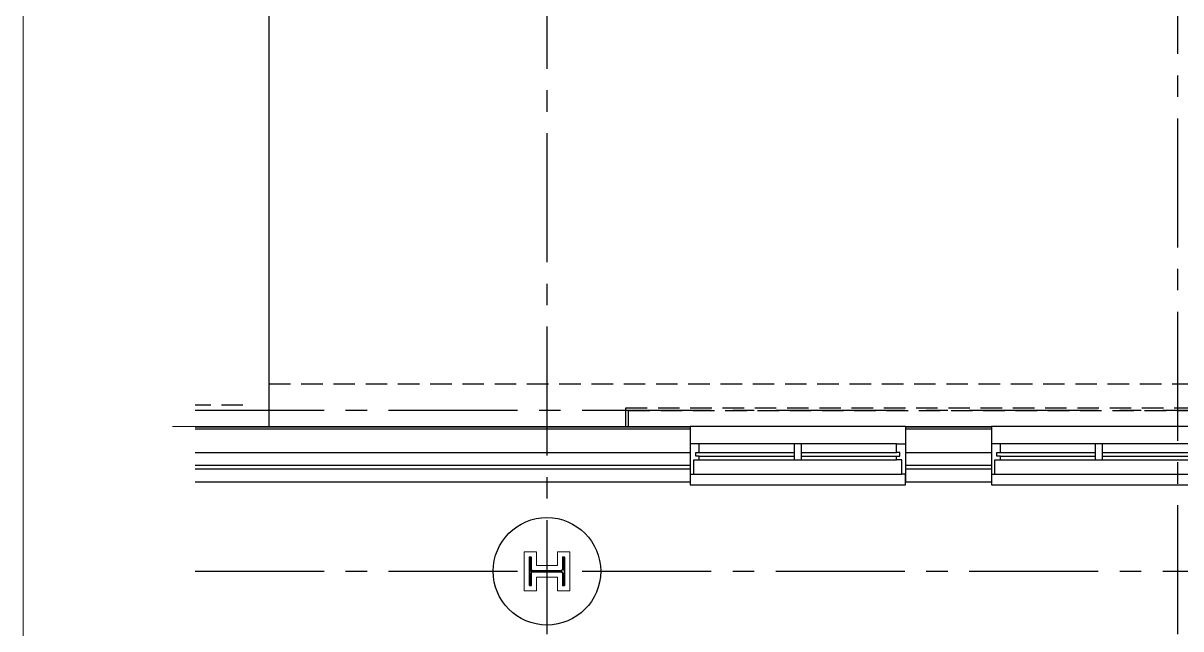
# Model space of a CAD drawing. Header units: inches. Extents: x 5995 to 10907, y 3795 to 5123.
# Drawn here: x 5995.4 to 6318.4, y 4408.4 to 4577.5 of the extents above; entities that cross this region are included whole.
import ezdxf
from ezdxf.xclip import XClip

# ---------------------------------------------------------------- set-up
doc = ezdxf.new("R2010")
doc.units = ezdxf.units.IN
doc.header["$LTSCALE"] = 48
doc.header["$MEASUREMENT"] = 0
doc.header["$XCLIPFRAME"] = 0
for name, pattern in [('CENTER2', [1.125, 0.75, -0.125, 0.125, -0.125]), ('HIDDEN', [0.375, 0.25, -0.125]), ('HIDDEN2', [0.1875, 0.125, -0.0625])]:
    doc.linetypes.add(name, pattern=pattern)
for name, color, linetype in [('_0_Objects', 8, 'Continuous'), ('A-Flor-Ovhd', 8, 'HIDDEN2'), ('A-Flor-Soffit', 8, 'HIDDEN2'), ('A-Glaz', 8, 'Continuous'), ('A-Glaz-Sill', 8, 'Continuous'), ('A-Grid(3-32)', 8, 'CENTER2'), ('A-Wall-Full', 8, 'Continuous'), ('A-Wall-Hatch', 8, 'Continuous')]:
    doc.layers.add(name, color=color, linetype=linetype)
for name, color, linetype, lineweight in [('A-Detl-Hatch', 8, 'Continuous', 18), ('S-Detl-Hatch', 8, 'Continuous', 18), ('S-Detl-Wide', 8, 'Continuous', 35)]:
    doc.layers.add(name, color=color, linetype=linetype, lineweight=lineweight)
doc.layers.add('G-Anno-Nplt', color=8, linetype='Continuous', lineweight=18, plot=False)
doc.layers.add('G-Anno-View', color=8, linetype='Continuous', lineweight=18, plot=False)

# ---------------------------------------------------------------- blocks, each defined once
blk = doc.blocks.new('King Studio 5 -31')
at = {"layer": 'A-Flor-Soffit'}
blk.add_line((288.44, -216.62), (22.44, -216.62), dxfattribs=at)
at = {"layer": 'A-Wall-Full'}
blk.add_line((288.44, -94.62), (288.44, -228.62), dxfattribs=at)
at = {"layer": 'G-Anno-Nplt'}
blk.add_line((-17.32, -228.62), (315.32, -228.62), dxfattribs=at)
for points in [[(86.88, -228.62), (26.88, -228.62), (26.88, -244.87), (86.88, -244.87)], [(170.88, -228.62), (110.88, -228.62), (110.88, -244.87), (170.88, -244.87)]]:
    blk.add_lwpolyline(points, close=True, dxfattribs=at)
blk = doc.blocks.new('EXTERIOR WINDOW')
at = {"layer": 'A-Glaz'}
for p, q in [((3829.83, -10349.67), (3856.33, -10349.67)), ((3829.83, -10350.67), (3856.33, -10350.67)), ((3858.33, -10349.67), (3884.83, -10349.67)), ((3858.33, -10350.67), (3884.83, -10350.67)), ((3829.83, -10351.67), (3884.83, -10351.67))]:
    blk.add_line(p, q, dxfattribs=at)
for points in [[(3829.83, -10349.67), (3829.83, -10347.17), (3827.33, -10347.17), (3827.33, -10355.67), (3828.33, -10355.67), (3828.33, -10351.67), (3829.83, -10351.67), (3829.83, -10350.67), (3828.83, -10350.67), (3828.83, -10349.67), (3829.83, -10349.67)], [(3884.83, -10349.67), (3884.83, -10347.17), (3887.33, -10347.17), (3887.33, -10355.67), (3886.33, -10355.67), (3886.33, -10351.67), (3884.83, -10351.67), (3884.83, -10350.67), (3885.83, -10350.67), (3885.83, -10349.67), (3884.83, -10349.67)]]:
    blk.add_lwpolyline(points, dxfattribs=at)
blk.add_lwpolyline([(3858.33, -10347.17), (3856.33, -10347.17), (3856.33, -10351.67), (3858.33, -10351.67)], close=True, dxfattribs=at)
at = {"layer": 'A-Glaz-Sill'}
for p, q in [((3887.33, -10342.42), (3827.33, -10342.42)), ((3884.83, -10347.17), (3829.83, -10347.17)), ((3828.33, -10355.67), (3886.33, -10355.67))]:
    blk.add_line(p, q, dxfattribs=at)
blk.add_lwpolyline([(3827.33, -10355.67), (3827.33, -10358.67), (3887.33, -10358.67), (3887.33, -10355.67)], dxfattribs=at)
blk = doc.blocks.new('1ST FLOOR CORE & SHELL')
at = {"layer": 'A-Flor-Soffit'}
blk.add_line((4811.69, -9151.37), (4631.66, -9151.37), dxfattribs=at)
at = {"layer": 'A-Wall-Full'}
for p, q in [((4792.5, -9157.38), (4936.5, -9157.38)), ((4936.5, -9157.38), (4936.5, -9172.75)), ((4996.5, -9157.38), (4996.5, -9172.75)), ((4996.5, -9157.38), (5020.5, -9157.38)), ((5020.5, -9157.38), (5020.5, -9172.75)), ((4792.5, -9172.75), (4936.5, -9172.75)), ((4996.5, -9172.75), (5020.5, -9172.75))]:
    blk.add_line(p, q, dxfattribs=at)
blk.add_circle((4896.5, -9197.75), 15, dxfattribs=at)
at = {"layer": 'A-Wall-Hatch'}
for p, q in [((4792.5, -9158), (4936.5, -9158)), ((4996.5, -9158), (5020.5, -9158)), ((4792.5, -9164.62), (4936.5, -9164.62)), ((4996.5, -9164.62), (5020.5, -9164.62)), ((4792.5, -9168.13), (4936.5, -9168.13)), ((4792.5, -9169.12), (4936.5, -9169.12)), ((4996.5, -9168.13), (5020.5, -9168.13)), ((4996.5, -9169.12), (5020.5, -9169.12))]:
    blk.add_line(p, q, dxfattribs=at)
for p in [(1109.17, 1185.05), (1193.17, 1185.05)]:
    blk.add_blockref('EXTERIOR WINDOW', p)
blk = doc.blocks.new('*U8')
at = {"layer": 'A-Detl-Hatch'}
h = blk.add_hatch(dxfattribs=at)
h.set_pattern_fill('ANSI32', color=256, scale=6, style=0)
h.set_pattern_definition([(45, (0, -4.865), (-1.591, 1.591), []), (45, (1.0607, -4.865), (-1.591, 1.591), [])])
edge = h.paths.add_edge_path()
edge.add_line((3.98, -9.73), (3.98, -9.295))
edge.add_line((3.98, -9.295), (0.645, -9.295))
edge.add_arc((0.645, -8.795), 0.5, 180, 270, ccw=False)
edge.add_line((0.145, -8.795), (0.145, -0.935))
edge.add_arc((0.645, -0.935), 0.5, 90, 180, ccw=False)
edge.add_line((0.645, -0.435), (3.98, -0.435))
edge.add_line((3.98, -0.435), (3.98, 0))
edge.add_line((3.98, 0), (-3.98, 0))
edge.add_line((-3.98, 0), (-3.98, -0.435))
edge.add_line((-3.98, -0.435), (-0.645, -0.435))
edge.add_arc((-0.645, -0.935), 0.5, 0, 90, ccw=False)
edge.add_line((-0.145, -0.935), (-0.145, -8.795))
edge.add_arc((-0.645, -8.795), 0.5, -90, 0, ccw=False)
edge.add_line((-0.645, -9.295), (-3.98, -9.295))
edge.add_line((-3.98, -9.295), (-3.98, -9.73))
edge.add_line((-3.98, -9.73), (3.98, -9.73))
at = {"linetype": 'ByBlock'}
blk.add_lwpolyline([(3.98, -9.73), (3.98, -9.295), (0.645, -9.295, -0.4142136), (0.145, -8.795), (0.145, -0.935, -0.4142136), (0.645, -0.435), (3.98, -0.435), (3.98, 0), (-3.98, 0), (-3.98, -0.435), (-0.645, -0.435, -0.4142136), (-0.145, -0.935), (-0.145, -8.795, -0.4142136), (-0.645, -9.295), (-3.98, -9.295), (-3.98, -9.73)], format="xyb", close=True, dxfattribs=at)
blk = doc.blocks.new('W10X33')
at = {"layer": 'S-Detl-Hatch'}
blk.add_lwpolyline([(13773.28, -7309.78), (13773.28, -7306.34), (13769.45, -7306.34), (13769.45, -7300.48), (13773.28, -7300.48), (13773.28, -7297.05), (13762.32, -7297.05), (13762.32, -7300.48), (13766.16, -7300.48), (13766.16, -7306.34), (13762.32, -7306.34), (13762.32, -7309.78)], close=True, dxfattribs=at)
at = {"layer": 'S-Detl-Wide'}
blk.add_blockref('*U8', (13767.8, -7298.55), dxfattribs=at)
blk = doc.blocks.new('1ST FLOOR - STRUCTURAL GRID')
at = {"layer": 'A-Grid(3-32)'}
for p, q in [((4896.5, -7426.01), (4896.5, -9520.75)), ((5072.5, -9520.75), (5072.5, -7426.01)), ((2104.5, -9152.75), (5927.38, -9152.75)), ((2104.5, -9197.75), (5927.38, -9197.75))]:
    blk.add_line(p, q, dxfattribs=at)
at = {"rotation": 270}
blk.add_blockref('W10X33', (12199.91, 4570.05), dxfattribs=at)

msp = doc.modelspace()

# ---------------------------------------------------------------- linework, layer by layer
at = {"layer": 'A-Flor-Ovhd'}
for p, q in [((6163.5, 4464.8), (6163.5, 4470.05)), ((6163.5, 4470.05), (6329.94, 4470.05)), ((6164.25, 4464.8), (6164.25, 4469.3)), ((6164.25, 4469.3), (6329.94, 4469.3))]:
    msp.add_line(p, q, dxfattribs=at)
at = {"layer": 'G-Anno-View'}
msp.add_lwpolyline([(5995.37, 5122.88), (7513.37, 5122.88), (7513.37, 4006.88), (5995.37, 4006.88)], close=True, dxfattribs=at)

# ---------------------------------------------------------------- block references
at = {"layer": '_0_Objects'}
ref = msp.add_blockref('1ST FLOOR CORE & SHELL', (1245, 13622.18), dxfattribs=at)
XClip(ref).set_block_clipping_path([(4798.3251779561, -9215.3069436478), (5140.8363858477, -8913.4511387646)])
at = {"layer": '_0_Objects', "linetype": 'HIDDEN'}
ref = msp.add_blockref('1ST FLOOR - STRUCTURAL GRID', (1245, 13622.18), dxfattribs=at)
XClip(ref).set_block_clipping_path([(4798.3251779561, -9215.3069436478), (5140.8363858477, -8913.4511387646)])
at = {"layer": '_0_Objects', "xscale": -1}
msp.add_blockref('King Studio 5 -31', (6352.38, 4693.43), dxfattribs=at)

doc.saveas('drawing.dxf')
